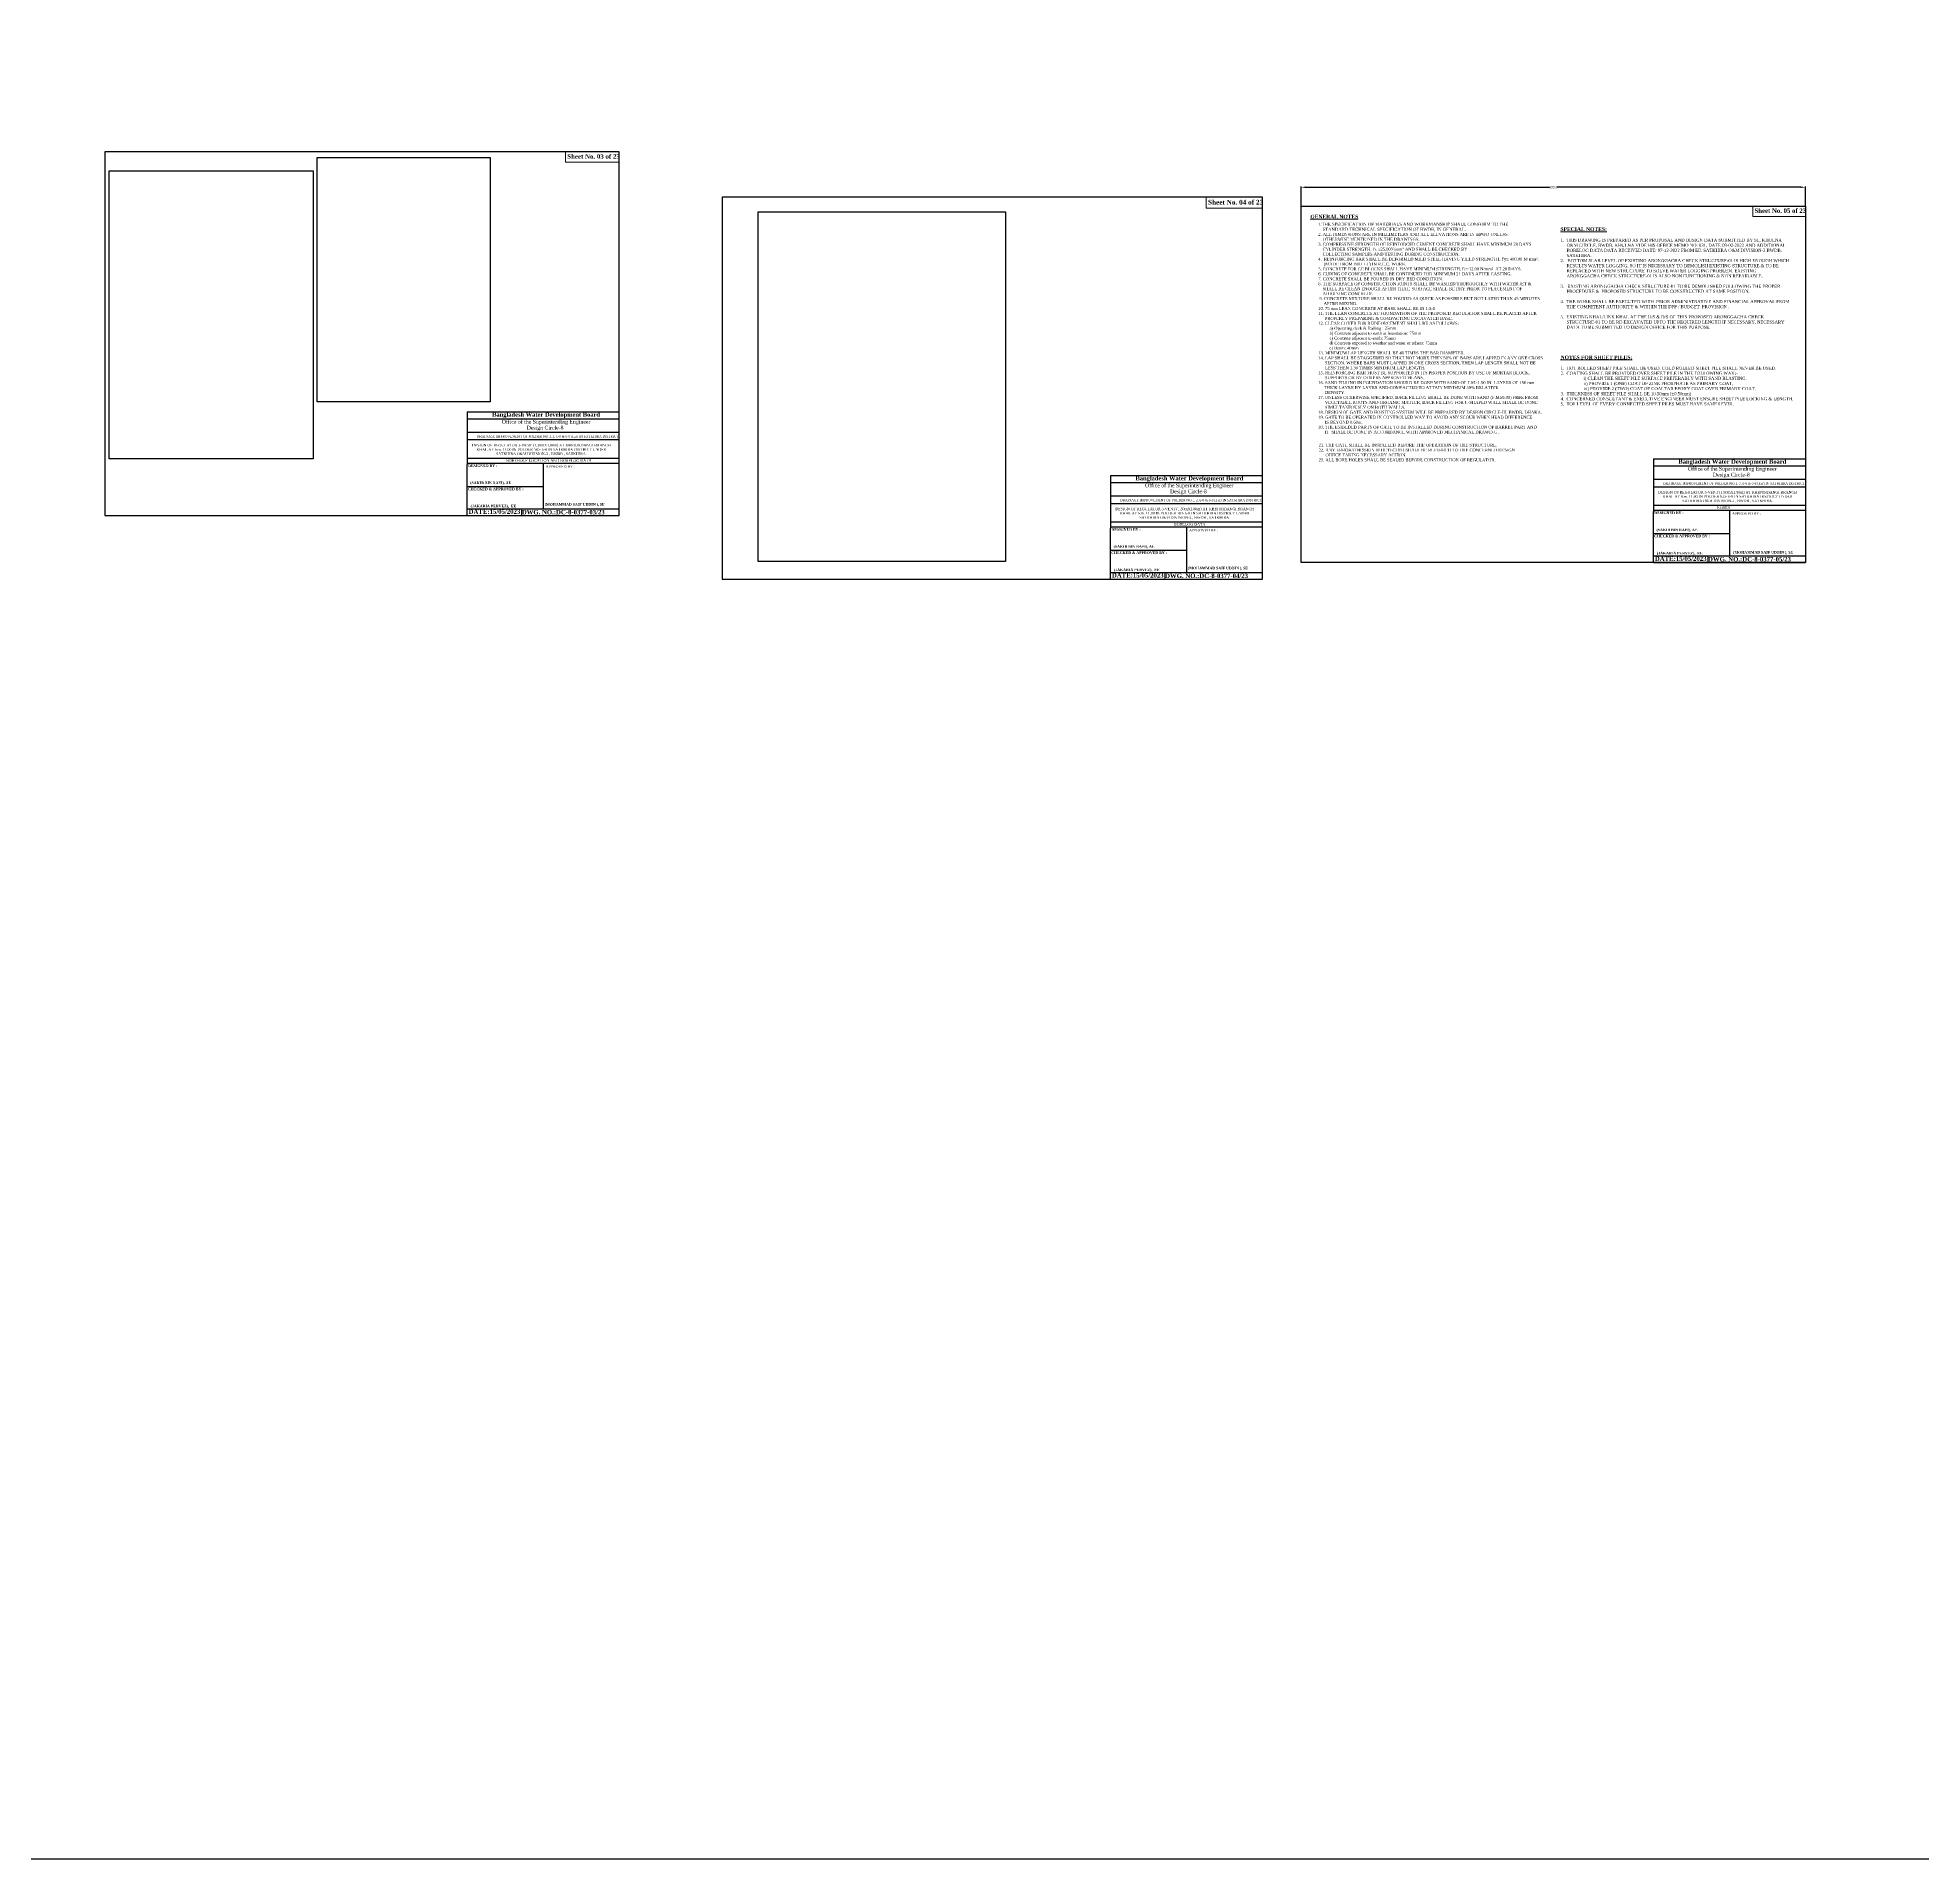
# Model space of a CAD drawing. Extents: x -119161 to 3778985, y -614964 to -30958.
# Drawn here: x 2351208 to 2572851, y -459611 to -245285 of the extents above; entities that cross this region are included whole.
import ezdxf

# ---------------------------------------------------------------- set-up
doc = ezdxf.new("R2010")
doc.units = 0
doc.header["$MEASUREMENT"] = 0
doc.layers.get('0').update_dxf_attribs({"linetype": 'CONTINUOUS'})
doc.layers.get('DEFPOINTS').update_dxf_attribs({"linetype": 'CONTINUOUS'})
doc.layers.add('Left Bank Profile', color=7, linetype='CONTINUOUS', lineweight=25)
doc.layers.add('LINE', color=7, linetype='CONTINUOUS')
doc.styles.add('Arial-200', font='arial.ttf')
doc.styles.add('Arial-25', font='arial.ttf')
doc.styles.get("Standard").update_dxf_attribs({"font": 'times.ttf', "height": 250})
doc.dimstyles.new('3', dxfattribs={"dimtxt": 225, "dimasz": 350, "dimexe": 100, "dimexo": 25, "dimgap": 9, "dimtad": 0, "dimdec": 0, "dimzin": 0, "dimdsep": 46, "dimtxsty": 'Standard', "dimcen": 0, "dimclrt": 256, "dimadec": 0, "dimazin": 0, "dimtfac": 1, "dimtdec": 0, "dimtofl": 0, "dimtmove": 2, "dimatfit": 3, "dimfxl": 1, "dimtolj": 1, "dimtzin": 0, "dimarcsym": 0})
picture_1 = doc.add_image_def('image5.jpg', size_in_pixel=(1240, 1754))
picture_2 = doc.add_image_def('image6.jpg', size_in_pixel=(1240, 1754))
picture_3 = doc.add_image_def('image7.jpg', size_in_pixel=(1240, 1754))

# ---------------------------------------------------------------- blocks, each defined once
blk = doc.blocks.new('*D298')
at = {"layer": 'DEFPOINTS', "color": 0, "lineweight": -2}
for p in [(2499807, -262881), (2499807, -265097), (2559103, -265097)]:
    blk.add_point(p, dxfattribs=at)
at = {"layer": 'LINE', "color": 0, "lineweight": -2}
for p, q in [((2499807, -265072), (2499807, -262781)), ((2500357, -262881), (2529015, -262881)), ((2558553, -262881), (2529895, -262881)), ((2559103, -265072), (2559103, -262781))]:
    blk.add_line(p, q, dxfattribs=at)
for points in [[(2500357, -262790), (2500357, -262973), (2499807, -262881)], [(2558553, -262790), (2558553, -262973), (2559103, -262881)]]:
    blk.add_solid(points, dxfattribs=at)
at = {"layer": 'LINE', "insert": (2529455, -262881), "char_height": 250, "attachment_point": 5}
blk.add_mtext('\\A1;59295', dxfattribs=at)

msp = doc.modelspace()

# ---------------------------------------------------------------- linework, layer by layer
at = {"layer": 'Left Bank Profile'}
for points in [[(2401733.5, -301492.6), (2419591.4, -301492.6)], [(2401733.5, -301492.6), (2419591.4, -301492.6)], [(2541244.7, -307027.2), (2559102.6, -307027.2)], [(2541244.7, -307027.2), (2559102.6, -307027.2)], [(2477393.1, -308988.5), (2495251, -308988.5)], [(2477393.1, -308988.5), (2495251, -308988.5)]]:
    msp.add_lwpolyline(points, dxfattribs=at)
at = {"layer": 'LINE'}
for p, q in [((2401733.5, -289287.5), (2419591.4, -289287.5)), ((2401733.5, -289287.5), (2401733.5, -295499.6)), ((2401733.5, -290134.1), (2419591.4, -290134.1)), ((2401733.5, -291680.6), (2419591.4, -291680.6)), ((2401733.5, -292577.4), (2419591.4, -292577.4)), ((2401733.5, -294744.3), (2419591.4, -294744.3)), ((2401733.5, -295357.7), (2419591.4, -295357.7)), ((2401733.5, -301492.6), (2401733.5, -295499.6)), ((2410662.5, -295357.7), (2410662.5, -300700.1)), ((2477393.1, -296783.3), (2495251, -296783.3)), ((2477393.1, -296783.3), (2477393.1, -302995.5)), ((2541244.7, -294822.1), (2559102.6, -294822.1)), ((2541244.7, -294822.1), (2541244.7, -301034.3)), ((2541244.7, -295668.7), (2559102.6, -295668.7)), ((2401733.5, -298093), (2410662.5, -298093)), ((2477393.1, -297630), (2495251, -297630)), ((2477393.1, -299176.5), (2495251, -299176.5)), ((2541244.7, -297215.2), (2559102.6, -297215.2)), ((2541244.7, -298112), (2559102.6, -298112)), ((2401733.5, -300700.1), (2419591.4, -300700.1)), ((2405084.1, -300700.1), (2419591.4, -300700.1)), ((2405084.1, -300700.1), (2419591.4, -300700.1)), ((2405084.1, -300700.1), (2419591.4, -300700.1)), ((2477393.1, -300073.3), (2495251, -300073.3)), ((2541244.7, -300278.9), (2559102.6, -300278.9)), ((2541244.7, -300892.3), (2559102.6, -300892.3)), ((2541244.7, -307027.2), (2541244.7, -301034.3)), ((2550173.6, -300892.3), (2550173.6, -306234.7)), ((2477393.1, -302240.2), (2495251, -302240.2)), ((2477393.1, -302853.5), (2495251, -302853.5)), ((2477393.1, -308988.5), (2477393.1, -302995.5)), ((2486322.1, -302853.5), (2486322.1, -308196)), ((2541244.7, -303627.6), (2550173.6, -303627.6)), ((2477393.1, -305588.9), (2486322.1, -305588.9)), ((2541244.7, -306234.7), (2559102.6, -306234.7)), ((2544595.3, -306234.7), (2559102.6, -306234.7)), ((2544595.3, -306234.7), (2559102.6, -306234.7)), ((2544595.3, -306234.7), (2559102.6, -306234.7)), ((2477393.1, -308196), (2495251, -308196)), ((2480743.7, -308196), (2495251, -308196)), ((2480743.7, -308196), (2495251, -308196)), ((2480743.7, -308196), (2495251, -308196))]:
    msp.add_line(p, q, dxfattribs=at)
at = {"layer": 'LINE', "lineweight": 9}
for p, q in [((2419591.4, -289287.5), (2419591.4, -301492.6)), ((2495251, -296783.3), (2495251, -308988.5)), ((2559102.6, -294822.1), (2559102.6, -307027.2))]:
    msp.add_line(p, q, dxfattribs=at)
at = {"layer": 'LINE', "color": 7, "lineweight": 9}
for p, q in [((2408116.1, -300700.1), (2408116.1, -301492.6)), ((2419591.4, -301492.6), (2402327.8, -301492.6)), ((2415907.4, -301492.6), (2417114.7, -301492.6)), ((2559102.6, -307027.2), (2541838.9, -307027.2)), ((2547627.2, -306234.7), (2547627.2, -307027.2)), ((2555418.5, -307027.2), (2556625.9, -307027.2)), ((2495251, -308988.5), (2477987.4, -308988.5)), ((2483775.7, -308196), (2483775.7, -308988.5)), ((2491567, -308988.5), (2492774.3, -308988.5))]:
    msp.add_line(p, q, dxfattribs=at)
at = {"layer": 'LINE', "color": 0, "linetype": 'ByBlock', "lineweight": -2}
msp.add_lwpolyline([(2023067.7, -163107.6), (3778985.1, -163107.6), (3778985.1, -459611), (2023067.7, -459611)], close=True, dxfattribs=at)
at = {"layer": 'LINE'}
for points in [[(2359086.2, -301492.6), (2419591.4, -301492.6), (2419591.4, -258706.8), (2359086.2, -258706.8)], [(2431720.6, -308988.5), (2495251, -308988.5), (2495251, -264063.4), (2431720.6, -264063.4)], [(2559102.6, -307027.2), (2499807.5, -307027.2), (2499807.5, -265097.1), (2559102.6, -265097.1)]]:
    msp.add_lwpolyline(points, close=True, dxfattribs=at)
at = {"layer": 'LINE', "lineweight": 9}
for points in [[(2419591.4, -258706.8), (2413296.9, -258706.8), (2413296.9, -259941.5), (2419591.4, -259941.5)], [(2495251, -264063.4), (2488641.8, -264063.4), (2488641.8, -265359.8), (2495251, -265359.8)], [(2559102.6, -265097.1), (2552934, -265097.1), (2552934, -266307.1), (2559102.6, -266307.1)]]:
    msp.add_lwpolyline(points, close=True, dxfattribs=at)

# ---------------------------------------------------------------- texts
at = {"color": 0, "linetype": 'ByBlock', "lineweight": -2, "char_height": 311.978, "width": 16819.965, "attachment_point": 7, "style": 'Arial-200'}
for s, insert in [('{\\fTimes New Roman|b0|i0|c0|p18;\\C7;BOREHOLE LOCATION AND BORELOG DATA}', (2406291.9, -295192)), ('{\\fTimes New Roman|b0|i0|c0|p18;\\C7;NOTES}', (2548695.8, -300740)), ('{\\fTimes New Roman|b0|i0|c0|p18;\\C7;BORELOG DATA}', (2484844.3, -302701.3))]:
    msp.add_mtext(s, dxfattribs=dict(at, insert=insert))
at = {"layer": 'LINE', "color": 7, "lineweight": 9}
for p in [(2410959.5, -295887.2), (2550470.6, -301421.8), (2486619.1, -303383.1)]:
    msp.add_text('APPROVED BY :', height=302.878, dxfattribs=at).set_placement(p)
for s, insert, char_height, width, attachment_point in [('{\\fTimes New Roman|b1|i0|c0|p18;Sheet No. 03 of 23}', (2413486.7, -258993.8), 530.099, 19040.97, 1), ('{\\fTimes New Roman|b1|i0|c0|p18;Sheet No. 04 of 23}', (2488841, -264364.7), 556.604, 19993.018, 1), ('{\\fTimes New Roman|b1|i0|c0|p18;Sheet No. 05 of 23}', (2553119.9, -265378.3), 519.497, 18660.15, 1), ('{\\fTimes New Roman|b1|i0|c0|p18;Bangladesh Water Development Board}', (2404654.2, -289375.8), 497.518, 17870.688, 1), ('{\\fTimes New Roman|b0|i0|c0|p18;Office of the Superintending Engineer}', (2405781.9, -290250.6), 445.231, 15992.551, 1), ('{\\fTimes New Roman Greek|b0|i0|c0|p18;\\C256;DRAINAGE IMPROVEMENT OF POLDER NO.1, 2, 6-8 & 6-8 (Ext) IN SATKHIRA DISTRICT }', (2411182.8, -292420.9), 272.5904, 16910.059, 8), ('{\\fTimes New Roman|b0|i0|c0|p18;Design Circle-8}', (2408718.8, -290946.8), 445.231, 15992.551, 1), ('{\\fTimes New Roman Greek|b0|i0|c0|p18;\\C256;DESIGN OF REGULATOR 3-VENT (1.50mX1.80m) AT KHEJURDANGI BRANCH KHAL AT Km. 11.00 IN POLDER NO- 6-8 IN SATKHIRA DISTRICT UNDER SATKHIRA O&M DIVISION-2 , BWDB , SATKHIRA.}', (2410441.2, -294463.3), 302.8782, 16855.78, 8), ('{\\fTimes New Roman|b1|i0|c0|p18;Bangladesh Water Development Board}', (2480313.8, -296871.7), 497.518, 17870.688, 1), ('{\\fTimes New Roman|b1|i0|c0|p18;Bangladesh Water Development Board}', (2544165.4, -294910.4), 497.518, 17870.688, 1), ('{\\fTimes New Roman|b0|i0|c0|p18;Office of the Superintending Engineer}', (2545293, -295785.2), 445.231, 15992.551, 1), ('{\\fTimes New Roman|b0|i0|c0|p18;Design Circle-8}', (2548230, -296481.4), 445.231, 15992.551, 1), ('{\\fTimes New Roman|b0|i0|c0|p18;Office of the Superintending Engineer}', (2481441.5, -297746.5), 445.231, 15992.551, 1), ('{\\fTimes New Roman|b0|i0|c0|p18;Design Circle-8}', (2484378.4, -298442.7), 445.231, 15992.551, 1), ('{\\fTimes New Roman Greek|b0|i0|c0|p18;\\C256;DESIGN OF REGULATOR 3-VENT (1.50mX1.80m) AT KHEJURDANGI BRANCH KHAL AT Km. 11.00 IN POLDER NO- 6-8 IN SATKHIRA DISTRICT UNDER SATKHIRA O&M DIVISION-2 , BWDB , SATKHIRA.}', (2549952.4, -299997.9), 302.8782, 16855.78, 8), ('{\\fTimes New Roman Greek|b0|i0|c0|p18;\\C256;DRAINAGE IMPROVEMENT OF POLDER NO.1, 2, 6-8 & 6-8 (Ext) IN SATKHIRA DISTRICT }', (2550694, -297955.5), 272.5904, 16910.059, 8), ('{\\fTimes New Roman Greek|b0|i0|c0|p18;\\C256;DESIGN OF REGULATOR 3-VENT (1.50mX1.80m) AT KHEJURDANGI BRANCH KHAL AT Km. 11.00 IN POLDER NO- 6-8 IN SATKHIRA DISTRICT UNDER SATKHIRA O&M DIVISION-2 , BWDB , SATKHIRA.}', (2486100.8, -301959.1), 302.8782, 16855.78, 8), ('{\\fTimes New Roman Greek|b0|i0|c0|p18;\\C256;DRAINAGE IMPROVEMENT OF POLDER NO.1, 2, 6-8 & 6-8 (Ext) IN SATKHIRA DISTRICT }', (2486842.4, -299916.8), 272.5904, 16910.059, 8)]:
    msp.add_mtext(s, dxfattribs=dict(at, insert=insert, char_height=char_height, width=width, attachment_point=attachment_point))
at = {"layer": 'LINE', "color": 7, "lineweight": 9, "char_height": 361.4625, "width": 26638.523, "attachment_point": 1, "style": 'Arial-25'}
for s, insert in [("{\\fTimes New Roman|b1|i0|c0|p18;\\H1.19x;\\L\\C0;GENERAL NOTES\\H1.258x; \\P\\fTimes New Roman|b0|i0|c0|p18;\\H0.2222x;  \\P\\H2.9x;\\l\\C7;       1.\\A1;\\H1.037x;THE SPECIFICATION OF MATERIALS AND WORKMANSHIP SHALL CONFORM TO THE\\P^ISTANDARD TECHNICAL SPECIFICATION OF BWDB, IN GENERAL.\\A0;\\H0.9646x;\\P       2. ALL DIMENSIONS ARE IN MILLIMETERS AND ALL ELEVATIONS ARE IN mPWD UNLESS \\P           OTHERWISE MENTIONED IN THE DRAWINGS.\\P\\C0;       3. COMPRESSIVE STRENGTH OF REINFORCED CEMENT CONCRETE SHALL HAVE MINIMUM 28 DAYS \\P^ICYLINDER STRENGTH, f'c ≥25.00N/mm\\fISOCPEUR|b0|i0|c0|p34;²\\fTimes New Roman|b0|i0|c0|p18; AND SHALL BE CHECKED BY \\P^ICOLLECTING SAMPLES AND TESTING DURING CONSTRUCTION. \\P       4.  REINFORCING BAR SHALL BE DEFORMED MILD STEEL HAVING YIELD STRENGTH, f'y≥ 400.00 N/ mm². \\P^I (MADE FROM BILLET) IN R.C.C. WORK.\\P       5. CONCRETE FOR CC BLOCKS SHALL HAVE MINIMUM STRENGTH, f'c≥12.00 N/mm²  AT 28 DAYS.\\P       6. CURING OF CONCRETE SHALL BE CONTINUED FOR MINIMUM 21 DAYS AFTER CASTING.\\P       7. CONCRETE SHALL BE POURED IN DRY BED CONDITION.\\P       8. THE SURFACE OF CONSTRUCTION JOINTS SHALL BE WASHED THOROUGHLY WITH WATER JET & \\P^ISHALL BE CLEAN ENOUGH AFTER THAT, SURFACE SHALL BE DRY PRIOR TO PLACEMENT OF \\P^IADJOINING CONCRETE.\\P        9. CONCRETE MIXTURE SHALL BE POURED AS QUICK AS POSSIBLE BUT NOT LATER THAN 45 MINUTES \\P^I AFTER MIXING.\\P       10. 75 mm LEAN CONCRETE AT BASE SHALL BE IN 1:3:6.\\P       11. THE LEAN CONCRETE AT FOUNDATION OF THE PROPOSED REGULATOR SHALL BE PLACED AFTER \\P^I  PROPERLY PREPARING & COMPACTING EXCAVATED BASE.\\P       12. CLEAR COVER FOR REINFORCEMENT SHALL BE AS FOLLOWS:\\P\\pt5050;                 a) Operating deck & Railing : 25mm\\P                 b) Concrete adjacent to earth at foundation: 75mm\\P                 c) Concrete adjacent to earth: 75mm \\P                 d) Concrete exposed to weather and water or others: 75mm\\P\\ptz;^I      e) Beam: 40mm\\P       13. MINIMUM LAP LENGTH SHALL BE 40 TIMES THE BAR DIAMETER.\\P       14. LAP SHALL BE STAGGERED SO THAT NOT MORE THEN 50% OF BARS ARE LAPPED IN ANY ONE CROSS\\P^I  SECTION. WHERE BARS MUST LAPPED IN ONE CROSS SECTION, THEN LAP LENGTH SHALL NOT BE\\P             LESS THEN 1.30 TIMES MINIMUM LAP LENGTH.\\P       15. REINFORCING BAR MUST BE SUPPORTED IN ITS PROPER POSITION BY USE OF MORTAR BLOCK,\\P^I  SUPPORTS OR BY OTHERS APPROVED MEANS.\\P       16. SAND FILLING IN FOUNDATION SHOULD BE DONE WITH SAND OF F.M≥1.50 IN  LAYERS OF 150 mm \\P^I THICK LAYER BY LAYER AND COMPACTED TO ATTAIN MINIMUM 50% RELATIVE \\P^I  DENSITY.\\P       17. UNLESS OTHERWISE SPECIFIED, BACK FILLING SHALL BE DONE WITH SAND (F.M≥0.80) FREE FROM\\P^I  VEGETABLE ROOTS AND ORGANIC MATTER, BACK FILLING FOR U-SHAPED WALL SHALL BE DONE \\P   ^I  SIMULTANEOUSLY ON BOTH WALLS.\\P       18. DESIGN OF GATE AND HOISTING SYSTEM WILL BE PREPARED BY DESIGN CIRCLE-III, BWDB, DHAKA.\\P       19. GATE TO BE OPERATED IN CONTROLLED WAY TO AVOID ANY SCOUR WHEN HEAD DIFFERENCE\\P^I  IS BEYOND 0.60m. \\P       20. THE EMBEDED PARTS OF GATE TO BE INSTALLED DURING CONSTRUCTION OF BARREL PART AND \\P      ^I  IT  SHALL BE DONE IN ACCORDANCE WITH APPROVED MECHANICAL DRAWING .\\P\\P^I\\P\\C7;\\P\\fArial|b0|i0|c0|p34;\\C0; }", (2500878.3, -266127.1)), ('\\A1;{\\fTimes New Roman|b1|i0|c0|p18;\\H1.19x;\\LSPECIAL NOTES:\\H0.8403x;\\l^J}\\P\\pi-723,l723,t361.4,723;{\\fTimes New Roman|b0|i0|c0|p18;1.  \\C1;THIS DRAWING IS PREPARED AS PER PROPOSAL AND DESIGN DATA SUBMITTED BY SE, KHULNA O&M CIRCLE, BWDB, KHULNA VIDE HIS OFFICE MEMO NO: 831, DATE:09-02-2022 AND ADDITIONAL BORELOG DATA DATA RECEIVED DATE: 07-12-2022 FROM EE, SATKHIRA O&M DIVISION-2 BWDB, SATKHIRA.\\C7;\\P\\pi-722.9,l722.9,t123.8,722.9,1262,2524;\\A0;2.   BOTTOM SLAB LEVEL OF EXISTING ARONGGACHA CHECK STRUCTURE-\\C0;0\\C7;1 IS HIGH ENOUGH WHICH RESULTS WATER LOGGING. SO IT IS NECESSARY TO DEMOLISH EXISTING STRUCTURE & TO BE REPLACED WITH NEW STRUCTURE TO SOLVE WATER LOGGING PROBLEM. EXISTING ARONGGACHA CHECK STRUCTURE-\\C0;0\\C7;1 IS ALSO NON FUNCTIONING & NON REPAIRABLE.\\P\\P3.   EXISTING ARONGGACHA CHECK STRUCTURE-\\C0;0\\C7;1 TO BE DEMOLISHED FOLLOWING THE PROPER PROCEDURE &  PROPOSED STRUCTURE TO BE CONSTRUCTED AT SAME POSITION.\\A1;\\P\\pi-723,l723,t361.4,723;\\P4.\\fTimes New Roman|b1|i0|c0|p18; \\fTimes New Roman|b0|i0|c0|p18; THE WORK SHALL BE EXECUTED WITH  PRIOR ADMINISTRATIVE AND FINANCIAL APPROVAL FROM THE COMPETENT AUTHORITY & WITHIN THE DPP / BUDGET  PROVISION .\\P\\P5.  EXISTING KHAL/LINK KHAL AT THE U/S & D/S OF THIS PROPOSED \\A0;ARONGGACHA CHECK STRUCTURE-\\C0;0\\C7;1\\A1; TO BE RE-EXCAVATED UPTO THE REQUIRED LENGTH IF NECESSARY. NECESSARY DATA TO BE SUBMITTED TO DESIGN OFFICE FOR THIS PURPOSE.}', (2530296.1, -267597.6)), ('{\\fTimes New Roman|b1|i0|c0|p18;\\H1.19x;\\L\\C0;NOTES FOR SHEET PILES: \\fTimes New Roman|b0|i0|c0|p18;\\P\\H0.2796x; \\H2.9x;\\l\\P\\H1.036x;1.  HOT ROLLED SHEET PILE SHALL BE USED. COLD ROLLED SHEET PILE SHALL NEVER BE USED.\\P2.  COATING SHALL BE PROVIDED OVER SHEET PILE IN THE FOLLOWING WAY\\fTimes New Roman|b1|i0|c0|p18;:\\fTimes New Roman|b0|i0|c0|p18;-\\P^I         i) CLEAN THE SHEET PILE SURFACE PREFERABLY WITH SAND BLASTING.\\P^I         ii) PROVIDE 1 (ONE) COAT OF ZINK PHOSPHATE AS PRIMARY COAT,\\P^I         iii) PROVIDE 2 (TWO) COAT OF COALTAR EPOXY COAT OVER PRIMARY COAT. \\P3.  THICKNESS OF SHEET PILE SHALL BE 10.50mm (\\fTimes New Roman|b1|i0|c0|p18;\\C7;±\\fTimes New Roman|b0|i0|c0|p18;\\C0;0.50mm) \\P4.  CONCERNED CONSULTANT & EXECUTIVE ENGINEER MUST ENSURE SHEET PILE LOCKING & LENGTH.\\P5.  TOP LEVEL OF EVERY CONNECTED SHEET PILES MUST HAVE SAME LEVEL.\\P\\H0.9649x;\\P^I\\P\\C7;\\P\\fArial|b0|i0|c0|p34;\\C0; }', (2530318.8, -282681.4)), ('{\\H0.9647x;\\C0;\\P\\P      \\fTimes New Roman|b0|i0|c0|p18;21. THE GATE SHALL BE INSTALLED BEFORE THE OPERATION OF THE STRUCTURE.\\P      22. ANY ERROR/OMISSION IF DETECTED SHALL BE REFERRED TO THE CONCERNED DESIGN \\P            OFFICE TAKING NECESSARY ACTION.  \\P      23. ALL BORE HOLES SHALL BE SEALED BEFORE CONSTRUCTION OF REGULATOR.\\fArial|b0|i0|c0|p34;\\P      \\P^I\\P\\C7;\\P\\C0; }', (2501059.2, -291877.3))]:
    msp.add_mtext(s, dxfattribs=dict(at, insert=insert))
at = {"layer": 'LINE', "color": 7, "lineweight": 9, "attachment_point": 1}
for s, insert, char_height in [('{\\fTimes New Roman|b1|i0|c0|p18;DESIGNED BY :}', (2401829.3, -295496.3), 302.878), ('{\\fTimes New Roman|b1|i0|c0|p18;CHECKED & APPROVED BY :}', (2401804.4, -298233.5), 302.878), ('{\\fTimes New Roman|b1|i0|c0|p18;\\C0;(SAKIB BIN RAFI), AE}', (2402083.2, -297500.7), 302.878), ('{\\fTimes New Roman|b1|i0|c0|p18;DATE:15/05/2023}', (2401887, -300788.5), 518.96), ('{\\fTimes New Roman|b1|i0|c0|p18;\\C0;(JAKARIA PERVEZ),  EE  }', (2402122.9, -300243.8), 302.878), (' {\\fTimes New Roman|b1|i0|c0|p18;DWG. NO.:DC-8-0377-03/23}', (2407942.6, -300847.3), 518.96), ('{\\fTimes New Roman|b1|i0|c0|p18;\\C0;(MOHAMMAD SAIF UDDIN ), SE}', (2410831.4, -300042), 302.878), ('{\\fTimes New Roman|b1|i0|c0|p18;DESIGNED BY :}', (2541340.5, -301030.9), 302.878), ('{\\fTimes New Roman|b1|i0|c0|p18;DESIGNED BY :}', (2477488.9, -302992.2), 302.878), ('{\\fTimes New Roman|b1|i0|c0|p18;\\C0;(SAKIB BIN RAFI), AE}', (2541594.3, -303035.3), 302.878), ('{\\fTimes New Roman|b1|i0|c0|p18;CHECKED & APPROVED BY :}', (2477464, -305729.4), 302.878), ('{\\fTimes New Roman|b1|i0|c0|p18;\\C0;(SAKIB BIN RAFI), AE}', (2477742.8, -304996.6), 302.878), ('{\\fTimes New Roman|b1|i0|c0|p18;CHECKED & APPROVED BY :}', (2541315.6, -303768.1), 302.878), ('{\\fTimes New Roman|b1|i0|c0|p18;\\C0;(JAKARIA PERVEZ),  EE  }', (2541634.1, -305778.4), 302.878), ('{\\fTimes New Roman|b1|i0|c0|p18;\\C0;(MOHAMMAD SAIF UDDIN ), SE}', (2550602.6, -305684.7), 302.878), ('{\\fTimes New Roman|b1|i0|c0|p18;\\C0;(JAKARIA PERVEZ),  EE  }', (2477782.5, -307739.7), 302.878), ('{\\fTimes New Roman|b1|i0|c0|p18;\\C0;(MOHAMMAD SAIF UDDIN ), SE}', (2486500.8, -307537.5), 302.878), ('{\\fTimes New Roman|b1|i0|c0|p18;DATE:15/05/2023}', (2541398.1, -306323.1), 518.96), (' {\\fTimes New Roman|b1|i0|c0|p18;DWG. NO.:DC-8-0377-05/23}', (2547453.7, -306381.9), 518.96), ('{\\fTimes New Roman|b1|i0|c0|p18;DATE:15/05/2023}', (2477546.6, -308284.4), 518.96), (' {\\fTimes New Roman|b1|i0|c0|p18;DWG. NO.:DC-8-0377-04/23}', (2483602.2, -308343.2), 518.96)]:
    msp.add_mtext(s, dxfattribs=dict(at, insert=insert, char_height=char_height))

# ---------------------------------------------------------------- dimensions: what is measured, and where the dimension line sits
at = {"layer": 'LINE'}
dim = msp.add_linear_dim(base=(2499807.5, -262881.3), p1=(2559102.6, -265097.1), p2=(2499807.5, -265097.1), angle=180, dimstyle='3', override={"dimtxt": 450, "dimasz": 550, "dimgap": 0, "dimclrd": 0, "dimclre": 0}, dxfattribs=at)
dim.commit()
dim.dimension.update_dxf_attribs({"geometry": '*D298', "text_midpoint": (2529455, -262881.3)})

# ---------------------------------------------------------------- pictures from other files: only their frames are drawn
at = {"layer": 'LINE', "color": 0, "linetype": 'ByBlock', "lineweight": -2}
image = msp.add_image(picture_2, insert=(2359628.6, -294837.6), size_in_units=(23968.5, 33903.9), dxfattribs=at)
image.dxf.flags = 7
image = msp.add_image(picture_1, insert=(2384090.8, -288148.3), size_in_units=(20344.6, 28777.8), dxfattribs=at)
image.dxf.flags = 7
image = msp.add_image(picture_3, insert=(2435932, -306922.2), size_in_units=(29088.2, 41145.7), dxfattribs=at)
image.dxf.flags = 7

doc.saveas('drawing.dxf')
